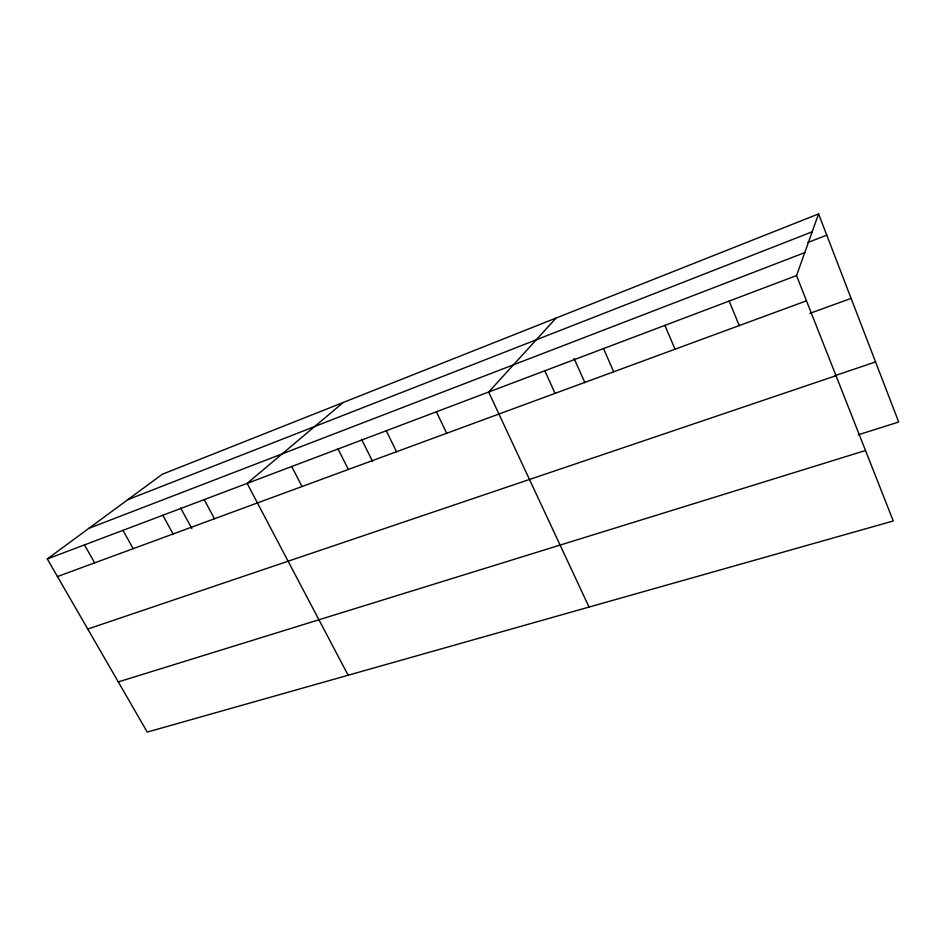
<?xml version="1.0" encoding="UTF-8"?>
<svg xmlns="http://www.w3.org/2000/svg" width="946" height="946" viewBox="0 0 946 946"><rect width="100%" height="100%" fill="white"/><g stroke="black" fill="none" stroke-linecap="round" stroke-linejoin="round"><path stroke-width="1.42" d="M796.544 275.582L818.586 213.914L162.322 474.242L47.3 558.956L147.257 732.086L893.272 520.974L796.544 275.582L47.3 558.956M556.071 318.057L488.656 392.034L589.039 607.06M343.221 402.488L247.131 483.382L348.128 675.243M127.84 499.642L812.188 231.817M807.908 242.472L826.757 235.152M88.9 528.317L804.75 252.629M57.458 576.552L806.489 300.816M809.894 313.363L851.104 298.392M834.526 375.81L875.558 361.916M87.765 629.043L836.004 375.692M858.211 434.805L898.7 422.022L818.586 213.914M118.297 681.912L865.495 450.509M84.454 544.908L94.659 562.858M122.945 530.351L133.173 548.68M162.83 515.263L173.083 533.982M180.615 507.931L191.861 528.625M204.194 499.618L214.482 518.751M291.711 466.52L302.022 486.528M338.053 448.995L348.365 469.464M361.502 439.204L372.582 461.447M386.24 430.761L396.551 451.727M436.402 411.794L446.689 433.268M544.813 370.785L555.054 393.37M574.092 358.463L584.888 382.633M603.513 348.589L613.706 371.79M664.896 325.377L675.03 349.204M729.177 301.065L739.216 325.578"/></g></svg>
